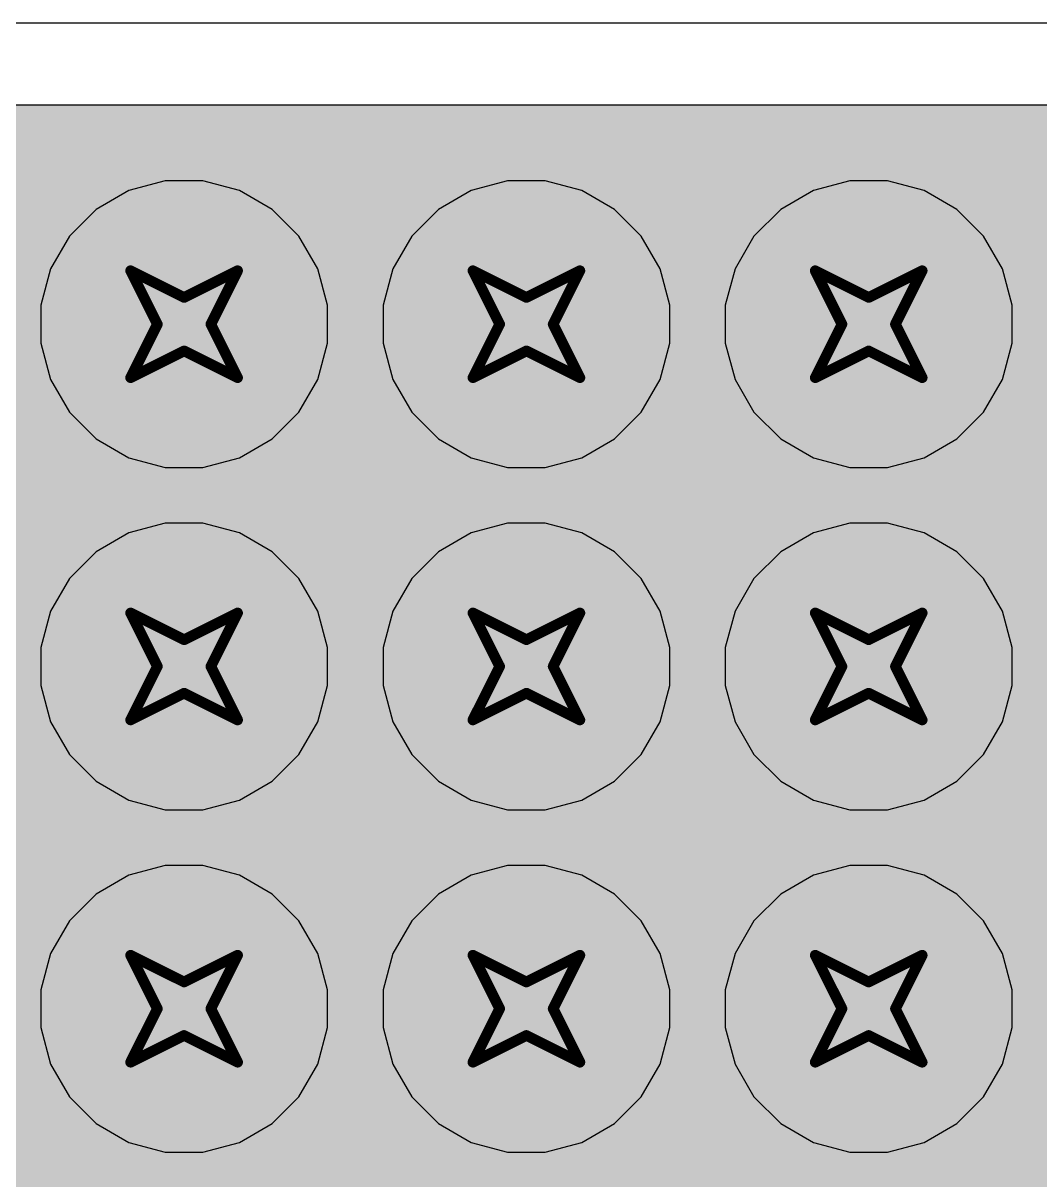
# Model space of a CAD drawing. Header units: inches. Extents: x -36 to 349, y -11 to 240.
# Drawn here: x 103.79 to 108.62, y 27.23 to 32.72 of the extents above; entities that cross this region are included whole.
import ezdxf

# ---------------------------------------------------------------- set-up
doc = ezdxf.new("R2010")
doc.units = ezdxf.units.IN
for name, color, linetype in [('Bottom Layer', 5, 'Continuous'), ('Drill Drawing', 1, 'Continuous'), ('Layer 1', 16, 'Continuous'), ('Layer 2', 76, 'Continuous'), ('Top Layer', 1, 'Continuous'), ('Via Holes', 16, 'Continuous')]:
    doc.layers.add(name, color=color, linetype=linetype)

msp = doc.modelspace()

# ---------------------------------------------------------------- hatches: boundary and pattern name
at = {"layer": 'Bottom Layer'}
h = msp.add_hatch(color=5, dxfattribs=at)
edge = h.paths.add_edge_path()
edge.add_arc((104.5554, 31.2928), 0.3, 0, 360)
h = msp.add_hatch(color=5, dxfattribs=at)
edge = h.paths.add_edge_path()
edge.add_arc((106.181, 31.2928), 0.3, 0, 360)
h = msp.add_hatch(color=5, dxfattribs=at)
edge = h.paths.add_edge_path()
edge.add_arc((107.8066, 31.2928), 0.3, 0, 360)
h = msp.add_hatch(color=5, dxfattribs=at)
edge = h.paths.add_edge_path()
edge.add_arc((104.5554, 29.6672), 0.3, 0, 360)
h = msp.add_hatch(color=5, dxfattribs=at)
edge = h.paths.add_edge_path()
edge.add_arc((106.181, 29.6672), 0.3, 0, 360)
h = msp.add_hatch(color=5, dxfattribs=at)
edge = h.paths.add_edge_path()
edge.add_arc((107.8066, 29.6672), 0.3, 0, 360)
h = msp.add_hatch(color=5, dxfattribs=at)
edge = h.paths.add_edge_path()
edge.add_arc((104.5554, 28.0416), 0.3, 0, 360)
h = msp.add_hatch(color=5, dxfattribs=at)
edge = h.paths.add_edge_path()
edge.add_arc((106.181, 28.0416), 0.3, 0, 360)
h = msp.add_hatch(color=5, dxfattribs=at)
edge = h.paths.add_edge_path()
edge.add_arc((107.8066, 28.0416), 0.3, 0, 360)
at = {"layer": 'Layer 1'}
h = msp.add_hatch(color=16, dxfattribs=at)
edge = h.paths.add_edge_path()
edge.add_arc((104.5554, 31.2928), 0.3, 0, 360)
h = msp.add_hatch(color=16, dxfattribs=at)
edge = h.paths.add_edge_path()
edge.add_arc((106.181, 31.2928), 0.3, 0, 360)
h = msp.add_hatch(color=16, dxfattribs=at)
edge = h.paths.add_edge_path()
edge.add_arc((107.8066, 31.2928), 0.3, 0, 360)
h = msp.add_hatch(color=16, dxfattribs=at)
edge = h.paths.add_edge_path()
edge.add_arc((104.5554, 29.6672), 0.3, 0, 360)
h = msp.add_hatch(color=16, dxfattribs=at)
edge = h.paths.add_edge_path()
edge.add_arc((106.181, 29.6672), 0.3, 0, 360)
h = msp.add_hatch(color=16, dxfattribs=at)
edge = h.paths.add_edge_path()
edge.add_arc((107.8066, 29.6672), 0.3, 0, 360)
h = msp.add_hatch(color=16, dxfattribs=at)
edge = h.paths.add_edge_path()
edge.add_arc((104.5554, 28.0416), 0.3, 0, 360)
h = msp.add_hatch(color=16, dxfattribs=at)
edge = h.paths.add_edge_path()
edge.add_arc((106.181, 28.0416), 0.3, 0, 360)
h = msp.add_hatch(color=16, dxfattribs=at)
edge = h.paths.add_edge_path()
edge.add_arc((107.8066, 28.0416), 0.3, 0, 360)
at = {"layer": 'Layer 2'}
h = msp.add_hatch(color=76, dxfattribs=at)
edge = h.paths.add_edge_path()
edge.add_arc((104.5554, 31.2928), 0.3, 0, 360)
h = msp.add_hatch(color=76, dxfattribs=at)
edge = h.paths.add_edge_path()
edge.add_arc((106.181, 31.2928), 0.3, 0, 360)
h = msp.add_hatch(color=76, dxfattribs=at)
edge = h.paths.add_edge_path()
edge.add_arc((107.8066, 31.2928), 0.3, 0, 360)
h = msp.add_hatch(color=76, dxfattribs=at)
edge = h.paths.add_edge_path()
edge.add_arc((104.5554, 29.6672), 0.3, 0, 360)
h = msp.add_hatch(color=76, dxfattribs=at)
edge = h.paths.add_edge_path()
edge.add_arc((106.181, 29.6672), 0.3, 0, 360)
h = msp.add_hatch(color=76, dxfattribs=at)
edge = h.paths.add_edge_path()
edge.add_arc((107.8066, 29.6672), 0.3, 0, 360)
h = msp.add_hatch(color=76, dxfattribs=at)
edge = h.paths.add_edge_path()
edge.add_arc((104.5554, 28.0416), 0.3, 0, 360)
h = msp.add_hatch(color=76, dxfattribs=at)
edge = h.paths.add_edge_path()
edge.add_arc((106.181, 28.0416), 0.3, 0, 360)
h = msp.add_hatch(color=76, dxfattribs=at)
edge = h.paths.add_edge_path()
edge.add_arc((107.8066, 28.0416), 0.3, 0, 360)
at = {"layer": 'Top Layer'}
msp.add_hatch(color=1, dxfattribs=at).paths.add_polyline_path([(99.7548, 20.447), (113.6232, 20.447), (113.6232, 32.3342), (99.7548, 32.3342)])
h = msp.add_hatch(color=1, dxfattribs=at)
edge = h.paths.add_edge_path()
edge.add_arc((104.5554, 31.2928), 0.3, 0, 360)
h = msp.add_hatch(color=1, dxfattribs=at)
edge = h.paths.add_edge_path()
edge.add_arc((106.181, 31.2928), 0.3, 0, 360)
h = msp.add_hatch(color=1, dxfattribs=at)
edge = h.paths.add_edge_path()
edge.add_arc((107.8066, 31.2928), 0.3, 0, 360)
h = msp.add_hatch(color=1, dxfattribs=at)
edge = h.paths.add_edge_path()
edge.add_arc((104.5554, 29.6672), 0.3, 0, 360)
h = msp.add_hatch(color=1, dxfattribs=at)
edge = h.paths.add_edge_path()
edge.add_arc((106.181, 29.6672), 0.3, 0, 360)
h = msp.add_hatch(color=1, dxfattribs=at)
edge = h.paths.add_edge_path()
edge.add_arc((107.8066, 29.6672), 0.3, 0, 360)
h = msp.add_hatch(color=1, dxfattribs=at)
edge = h.paths.add_edge_path()
edge.add_arc((104.5554, 28.0416), 0.3, 0, 360)
h = msp.add_hatch(color=1, dxfattribs=at)
edge = h.paths.add_edge_path()
edge.add_arc((106.181, 28.0416), 0.3, 0, 360)
h = msp.add_hatch(color=1, dxfattribs=at)
edge = h.paths.add_edge_path()
edge.add_arc((107.8066, 28.0416), 0.3, 0, 360)
at = {"layer": 'Via Holes'}
h = msp.add_hatch(color=7, dxfattribs=at)
edge = h.paths.add_edge_path()
edge.add_arc((104.5554, 31.2928), 0.15, 0, 360)
h = msp.add_hatch(color=7, dxfattribs=at)
edge = h.paths.add_edge_path()
edge.add_arc((106.181, 31.2928), 0.15, 0, 360)
h = msp.add_hatch(color=7, dxfattribs=at)
edge = h.paths.add_edge_path()
edge.add_arc((107.8066, 31.2928), 0.15, 0, 360)
h = msp.add_hatch(color=7, dxfattribs=at)
edge = h.paths.add_edge_path()
edge.add_arc((104.5554, 29.6672), 0.15, 0, 360)
h = msp.add_hatch(color=7, dxfattribs=at)
edge = h.paths.add_edge_path()
edge.add_arc((106.181, 29.6672), 0.15, 0, 360)
h = msp.add_hatch(color=7, dxfattribs=at)
edge = h.paths.add_edge_path()
edge.add_arc((107.8066, 29.6672), 0.15, 0, 360)
h = msp.add_hatch(color=7, dxfattribs=at)
edge = h.paths.add_edge_path()
edge.add_arc((104.5554, 28.0416), 0.15, 0, 360)
h = msp.add_hatch(color=7, dxfattribs=at)
edge = h.paths.add_edge_path()
edge.add_arc((106.181, 28.0416), 0.15, 0, 360)
h = msp.add_hatch(color=7, dxfattribs=at)
edge = h.paths.add_edge_path()
edge.add_arc((107.8066, 28.0416), 0.15, 0, 360)

# ---------------------------------------------------------------- linework, layer by layer
at = {"layer": 'Bottom Layer'}
for p, q in [((113.5978, 32.7227), (55.641, 32.7227)), ((46.3466, 32.3342), (113.5978, 32.3342))]:
    msp.add_line(p, q, dxfattribs=at)
at = {"layer": 'Drill Drawing'}
for points in [[(104.3014, 31.5468, 0.0508, 0.0508, 0), (104.5554, 31.4198, 0.0508, 0.0508, 0)], [(104.3014, 31.5468, 0.0508, 0.0508, 0), (104.4284, 31.2928, 0.0508, 0.0508, 0)], [(104.5554, 31.4198, 0.0508, 0.0508, 0), (104.8094, 31.5468, 0.0508, 0.0508, 0)], [(104.6824, 31.2928, 0.0508, 0.0508, 0), (104.8094, 31.5468, 0.0508, 0.0508, 0)], [(105.927, 31.5468, 0.0508, 0.0508, 0), (106.181, 31.4198, 0.0508, 0.0508, 0)], [(105.927, 31.5468, 0.0508, 0.0508, 0), (106.054, 31.2928, 0.0508, 0.0508, 0)], [(106.181, 31.4198, 0.0508, 0.0508, 0), (106.435, 31.5468, 0.0508, 0.0508, 0)], [(106.308, 31.2928, 0.0508, 0.0508, 0), (106.435, 31.5468, 0.0508, 0.0508, 0)], [(107.5526, 31.5468, 0.0508, 0.0508, 0), (107.8066, 31.4198, 0.0508, 0.0508, 0)], [(107.5526, 31.5468, 0.0508, 0.0508, 0), (107.6796, 31.2928, 0.0508, 0.0508, 0)], [(107.8066, 31.4198, 0.0508, 0.0508, 0), (108.0606, 31.5468, 0.0508, 0.0508, 0)], [(107.9336, 31.2928, 0.0508, 0.0508, 0), (108.0606, 31.5468, 0.0508, 0.0508, 0)], [(104.3014, 31.0388, 0.0508, 0.0508, 0), (104.4284, 31.2928, 0.0508, 0.0508, 0)], [(104.6824, 31.2928, 0.0508, 0.0508, 0), (104.8094, 31.0388, 0.0508, 0.0508, 0)], [(105.927, 31.0388, 0.0508, 0.0508, 0), (106.054, 31.2928, 0.0508, 0.0508, 0)], [(106.308, 31.2928, 0.0508, 0.0508, 0), (106.435, 31.0388, 0.0508, 0.0508, 0)], [(107.5526, 31.0388, 0.0508, 0.0508, 0), (107.6796, 31.2928, 0.0508, 0.0508, 0)], [(107.9336, 31.2928, 0.0508, 0.0508, 0), (108.0606, 31.0388, 0.0508, 0.0508, 0)], [(104.3014, 31.0388, 0.0508, 0.0508, 0), (104.5554, 31.1658, 0.0508, 0.0508, 0)], [(104.5554, 31.1658, 0.0508, 0.0508, 0), (104.8094, 31.0388, 0.0508, 0.0508, 0)], [(105.927, 31.0388, 0.0508, 0.0508, 0), (106.181, 31.1658, 0.0508, 0.0508, 0)], [(106.181, 31.1658, 0.0508, 0.0508, 0), (106.435, 31.0388, 0.0508, 0.0508, 0)], [(107.5526, 31.0388, 0.0508, 0.0508, 0), (107.8066, 31.1658, 0.0508, 0.0508, 0)], [(107.8066, 31.1658, 0.0508, 0.0508, 0), (108.0606, 31.0388, 0.0508, 0.0508, 0)], [(104.3014, 29.9212, 0.0508, 0.0508, 0), (104.5554, 29.7942, 0.0508, 0.0508, 0)], [(104.3014, 29.9212, 0.0508, 0.0508, 0), (104.4284, 29.6672, 0.0508, 0.0508, 0)], [(104.5554, 29.7942, 0.0508, 0.0508, 0), (104.8094, 29.9212, 0.0508, 0.0508, 0)], [(104.6824, 29.6672, 0.0508, 0.0508, 0), (104.8094, 29.9212, 0.0508, 0.0508, 0)], [(105.927, 29.9212, 0.0508, 0.0508, 0), (106.181, 29.7942, 0.0508, 0.0508, 0)], [(105.927, 29.9212, 0.0508, 0.0508, 0), (106.054, 29.6672, 0.0508, 0.0508, 0)], [(106.181, 29.7942, 0.0508, 0.0508, 0), (106.435, 29.9212, 0.0508, 0.0508, 0)], [(106.308, 29.6672, 0.0508, 0.0508, 0), (106.435, 29.9212, 0.0508, 0.0508, 0)], [(107.5526, 29.9212, 0.0508, 0.0508, 0), (107.8066, 29.7942, 0.0508, 0.0508, 0)], [(107.5526, 29.9212, 0.0508, 0.0508, 0), (107.6796, 29.6672, 0.0508, 0.0508, 0)], [(107.8066, 29.7942, 0.0508, 0.0508, 0), (108.0606, 29.9212, 0.0508, 0.0508, 0)], [(107.9336, 29.6672, 0.0508, 0.0508, 0), (108.0606, 29.9212, 0.0508, 0.0508, 0)], [(104.3014, 29.4132, 0.0508, 0.0508, 0), (104.4284, 29.6672, 0.0508, 0.0508, 0)], [(104.6824, 29.6672, 0.0508, 0.0508, 0), (104.8094, 29.4132, 0.0508, 0.0508, 0)], [(105.927, 29.4132, 0.0508, 0.0508, 0), (106.054, 29.6672, 0.0508, 0.0508, 0)], [(106.308, 29.6672, 0.0508, 0.0508, 0), (106.435, 29.4132, 0.0508, 0.0508, 0)], [(107.5526, 29.4132, 0.0508, 0.0508, 0), (107.6796, 29.6672, 0.0508, 0.0508, 0)], [(107.9336, 29.6672, 0.0508, 0.0508, 0), (108.0606, 29.4132, 0.0508, 0.0508, 0)], [(104.3014, 29.4132, 0.0508, 0.0508, 0), (104.5554, 29.5402, 0.0508, 0.0508, 0)], [(104.5554, 29.5402, 0.0508, 0.0508, 0), (104.8094, 29.4132, 0.0508, 0.0508, 0)], [(105.927, 29.4132, 0.0508, 0.0508, 0), (106.181, 29.5402, 0.0508, 0.0508, 0)], [(106.181, 29.5402, 0.0508, 0.0508, 0), (106.435, 29.4132, 0.0508, 0.0508, 0)], [(107.5526, 29.4132, 0.0508, 0.0508, 0), (107.8066, 29.5402, 0.0508, 0.0508, 0)], [(107.8066, 29.5402, 0.0508, 0.0508, 0), (108.0606, 29.4132, 0.0508, 0.0508, 0)], [(104.3014, 28.2956, 0.0508, 0.0508, 0), (104.5554, 28.1686, 0.0508, 0.0508, 0)], [(104.3014, 28.2956, 0.0508, 0.0508, 0), (104.4284, 28.0416, 0.0508, 0.0508, 0)], [(104.5554, 28.1686, 0.0508, 0.0508, 0), (104.8094, 28.2956, 0.0508, 0.0508, 0)], [(104.6824, 28.0416, 0.0508, 0.0508, 0), (104.8094, 28.2956, 0.0508, 0.0508, 0)], [(105.927, 28.2956, 0.0508, 0.0508, 0), (106.181, 28.1686, 0.0508, 0.0508, 0)], [(105.927, 28.2956, 0.0508, 0.0508, 0), (106.054, 28.0416, 0.0508, 0.0508, 0)], [(106.181, 28.1686, 0.0508, 0.0508, 0), (106.435, 28.2956, 0.0508, 0.0508, 0)], [(106.308, 28.0416, 0.0508, 0.0508, 0), (106.435, 28.2956, 0.0508, 0.0508, 0)], [(107.5526, 28.2956, 0.0508, 0.0508, 0), (107.8066, 28.1686, 0.0508, 0.0508, 0)], [(107.5526, 28.2956, 0.0508, 0.0508, 0), (107.6796, 28.0416, 0.0508, 0.0508, 0)], [(107.8066, 28.1686, 0.0508, 0.0508, 0), (108.0606, 28.2956, 0.0508, 0.0508, 0)], [(107.9336, 28.0416, 0.0508, 0.0508, 0), (108.0606, 28.2956, 0.0508, 0.0508, 0)], [(104.3014, 27.7876, 0.0508, 0.0508, 0), (104.4284, 28.0416, 0.0508, 0.0508, 0)], [(104.6824, 28.0416, 0.0508, 0.0508, 0), (104.8094, 27.7876, 0.0508, 0.0508, 0)], [(105.927, 27.7876, 0.0508, 0.0508, 0), (106.054, 28.0416, 0.0508, 0.0508, 0)], [(106.308, 28.0416, 0.0508, 0.0508, 0), (106.435, 27.7876, 0.0508, 0.0508, 0)], [(107.5526, 27.7876, 0.0508, 0.0508, 0), (107.6796, 28.0416, 0.0508, 0.0508, 0)], [(107.9336, 28.0416, 0.0508, 0.0508, 0), (108.0606, 27.7876, 0.0508, 0.0508, 0)], [(104.3014, 27.7876, 0.0508, 0.0508, 0), (104.5554, 27.9146, 0.0508, 0.0508, 0)], [(104.5554, 27.9146, 0.0508, 0.0508, 0), (104.8094, 27.7876, 0.0508, 0.0508, 0)], [(105.927, 27.7876, 0.0508, 0.0508, 0), (106.181, 27.9146, 0.0508, 0.0508, 0)], [(106.181, 27.9146, 0.0508, 0.0508, 0), (106.435, 27.7876, 0.0508, 0.0508, 0)], [(107.5526, 27.7876, 0.0508, 0.0508, 0), (107.8066, 27.9146, 0.0508, 0.0508, 0)], [(107.8066, 27.9146, 0.0508, 0.0508, 0), (108.0606, 27.7876, 0.0508, 0.0508, 0)]]:
    msp.add_lwpolyline(points, format="xyseb", dxfattribs=at)
for points in [[(104.2887, 31.5468, 0.0254, 0.0254, 1), (104.3141, 31.5468, 0.0254, 0.0254, 1)], [(104.2887, 31.5468, 0.0254, 0.0254, 1), (104.3141, 31.5468, 0.0254, 0.0254, 1)], [(104.7967, 31.5468, 0.0254, 0.0254, 1), (104.8221, 31.5468, 0.0254, 0.0254, 1)], [(104.7967, 31.5468, 0.0254, 0.0254, 1), (104.8221, 31.5468, 0.0254, 0.0254, 1)], [(105.9143, 31.5468, 0.0254, 0.0254, 1), (105.9397, 31.5468, 0.0254, 0.0254, 1)], [(105.9143, 31.5468, 0.0254, 0.0254, 1), (105.9397, 31.5468, 0.0254, 0.0254, 1)], [(106.4223, 31.5468, 0.0254, 0.0254, 1), (106.4477, 31.5468, 0.0254, 0.0254, 1)], [(106.4223, 31.5468, 0.0254, 0.0254, 1), (106.4477, 31.5468, 0.0254, 0.0254, 1)], [(107.5399, 31.5468, 0.0254, 0.0254, 1), (107.5653, 31.5468, 0.0254, 0.0254, 1)], [(107.5399, 31.5468, 0.0254, 0.0254, 1), (107.5653, 31.5468, 0.0254, 0.0254, 1)], [(108.0479, 31.5468, 0.0254, 0.0254, 1), (108.0733, 31.5468, 0.0254, 0.0254, 1)], [(108.0479, 31.5468, 0.0254, 0.0254, 1), (108.0733, 31.5468, 0.0254, 0.0254, 1)], [(104.5427, 31.4198, 0.0254, 0.0254, 1), (104.5681, 31.4198, 0.0254, 0.0254, 1)], [(104.5427, 31.4198, 0.0254, 0.0254, 1), (104.5681, 31.4198, 0.0254, 0.0254, 1)], [(106.1683, 31.4198, 0.0254, 0.0254, 1), (106.1937, 31.4198, 0.0254, 0.0254, 1)], [(106.1683, 31.4198, 0.0254, 0.0254, 1), (106.1937, 31.4198, 0.0254, 0.0254, 1)], [(107.7939, 31.4198, 0.0254, 0.0254, 1), (107.8193, 31.4198, 0.0254, 0.0254, 1)], [(107.7939, 31.4198, 0.0254, 0.0254, 1), (107.8193, 31.4198, 0.0254, 0.0254, 1)], [(104.4157, 31.2928, 0.0254, 0.0254, 1), (104.4411, 31.2928, 0.0254, 0.0254, 1)], [(104.4157, 31.2928, 0.0254, 0.0254, 1), (104.4411, 31.2928, 0.0254, 0.0254, 1)], [(104.6697, 31.2928, 0.0254, 0.0254, 1), (104.6951, 31.2928, 0.0254, 0.0254, 1)], [(104.6697, 31.2928, 0.0254, 0.0254, 1), (104.6951, 31.2928, 0.0254, 0.0254, 1)], [(106.0413, 31.2928, 0.0254, 0.0254, 1), (106.0667, 31.2928, 0.0254, 0.0254, 1)], [(106.0413, 31.2928, 0.0254, 0.0254, 1), (106.0667, 31.2928, 0.0254, 0.0254, 1)], [(106.2953, 31.2928, 0.0254, 0.0254, 1), (106.3207, 31.2928, 0.0254, 0.0254, 1)], [(106.2953, 31.2928, 0.0254, 0.0254, 1), (106.3207, 31.2928, 0.0254, 0.0254, 1)], [(107.6669, 31.2928, 0.0254, 0.0254, 1), (107.6923, 31.2928, 0.0254, 0.0254, 1)], [(107.6669, 31.2928, 0.0254, 0.0254, 1), (107.6923, 31.2928, 0.0254, 0.0254, 1)], [(107.9209, 31.2928, 0.0254, 0.0254, 1), (107.9463, 31.2928, 0.0254, 0.0254, 1)], [(107.9209, 31.2928, 0.0254, 0.0254, 1), (107.9463, 31.2928, 0.0254, 0.0254, 1)], [(104.5427, 31.1658, 0.0254, 0.0254, 1), (104.5681, 31.1658, 0.0254, 0.0254, 1)], [(104.5427, 31.1658, 0.0254, 0.0254, 1), (104.5681, 31.1658, 0.0254, 0.0254, 1)], [(106.1683, 31.1658, 0.0254, 0.0254, 1), (106.1937, 31.1658, 0.0254, 0.0254, 1)], [(106.1683, 31.1658, 0.0254, 0.0254, 1), (106.1937, 31.1658, 0.0254, 0.0254, 1)], [(107.7939, 31.1658, 0.0254, 0.0254, 1), (107.8193, 31.1658, 0.0254, 0.0254, 1)], [(107.7939, 31.1658, 0.0254, 0.0254, 1), (107.8193, 31.1658, 0.0254, 0.0254, 1)], [(104.2887, 31.0388, 0.0254, 0.0254, 1), (104.3141, 31.0388, 0.0254, 0.0254, 1)], [(104.2887, 31.0388, 0.0254, 0.0254, 1), (104.3141, 31.0388, 0.0254, 0.0254, 1)], [(104.7967, 31.0388, 0.0254, 0.0254, 1), (104.8221, 31.0388, 0.0254, 0.0254, 1)], [(104.7967, 31.0388, 0.0254, 0.0254, 1), (104.8221, 31.0388, 0.0254, 0.0254, 1)], [(105.9143, 31.0388, 0.0254, 0.0254, 1), (105.9397, 31.0388, 0.0254, 0.0254, 1)], [(105.9143, 31.0388, 0.0254, 0.0254, 1), (105.9397, 31.0388, 0.0254, 0.0254, 1)], [(106.4223, 31.0388, 0.0254, 0.0254, 1), (106.4477, 31.0388, 0.0254, 0.0254, 1)], [(106.4223, 31.0388, 0.0254, 0.0254, 1), (106.4477, 31.0388, 0.0254, 0.0254, 1)], [(107.5399, 31.0388, 0.0254, 0.0254, 1), (107.5653, 31.0388, 0.0254, 0.0254, 1)], [(107.5399, 31.0388, 0.0254, 0.0254, 1), (107.5653, 31.0388, 0.0254, 0.0254, 1)], [(108.0479, 31.0388, 0.0254, 0.0254, 1), (108.0733, 31.0388, 0.0254, 0.0254, 1)], [(108.0479, 31.0388, 0.0254, 0.0254, 1), (108.0733, 31.0388, 0.0254, 0.0254, 1)], [(104.2887, 29.9212, 0.0254, 0.0254, 1), (104.3141, 29.9212, 0.0254, 0.0254, 1)], [(104.2887, 29.9212, 0.0254, 0.0254, 1), (104.3141, 29.9212, 0.0254, 0.0254, 1)], [(104.7967, 29.9212, 0.0254, 0.0254, 1), (104.8221, 29.9212, 0.0254, 0.0254, 1)], [(104.7967, 29.9212, 0.0254, 0.0254, 1), (104.8221, 29.9212, 0.0254, 0.0254, 1)], [(105.9143, 29.9212, 0.0254, 0.0254, 1), (105.9397, 29.9212, 0.0254, 0.0254, 1)], [(105.9143, 29.9212, 0.0254, 0.0254, 1), (105.9397, 29.9212, 0.0254, 0.0254, 1)], [(106.4223, 29.9212, 0.0254, 0.0254, 1), (106.4477, 29.9212, 0.0254, 0.0254, 1)], [(106.4223, 29.9212, 0.0254, 0.0254, 1), (106.4477, 29.9212, 0.0254, 0.0254, 1)], [(107.5399, 29.9212, 0.0254, 0.0254, 1), (107.5653, 29.9212, 0.0254, 0.0254, 1)], [(107.5399, 29.9212, 0.0254, 0.0254, 1), (107.5653, 29.9212, 0.0254, 0.0254, 1)], [(108.0479, 29.9212, 0.0254, 0.0254, 1), (108.0733, 29.9212, 0.0254, 0.0254, 1)], [(108.0479, 29.9212, 0.0254, 0.0254, 1), (108.0733, 29.9212, 0.0254, 0.0254, 1)], [(104.5427, 29.7942, 0.0254, 0.0254, 1), (104.5681, 29.7942, 0.0254, 0.0254, 1)], [(104.5427, 29.7942, 0.0254, 0.0254, 1), (104.5681, 29.7942, 0.0254, 0.0254, 1)], [(106.1683, 29.7942, 0.0254, 0.0254, 1), (106.1937, 29.7942, 0.0254, 0.0254, 1)], [(106.1683, 29.7942, 0.0254, 0.0254, 1), (106.1937, 29.7942, 0.0254, 0.0254, 1)], [(107.7939, 29.7942, 0.0254, 0.0254, 1), (107.8193, 29.7942, 0.0254, 0.0254, 1)], [(107.7939, 29.7942, 0.0254, 0.0254, 1), (107.8193, 29.7942, 0.0254, 0.0254, 1)], [(104.4157, 29.6672, 0.0254, 0.0254, 1), (104.4411, 29.6672, 0.0254, 0.0254, 1)], [(104.4157, 29.6672, 0.0254, 0.0254, 1), (104.4411, 29.6672, 0.0254, 0.0254, 1)], [(104.6697, 29.6672, 0.0254, 0.0254, 1), (104.6951, 29.6672, 0.0254, 0.0254, 1)], [(104.6697, 29.6672, 0.0254, 0.0254, 1), (104.6951, 29.6672, 0.0254, 0.0254, 1)], [(106.0413, 29.6672, 0.0254, 0.0254, 1), (106.0667, 29.6672, 0.0254, 0.0254, 1)], [(106.0413, 29.6672, 0.0254, 0.0254, 1), (106.0667, 29.6672, 0.0254, 0.0254, 1)], [(106.2953, 29.6672, 0.0254, 0.0254, 1), (106.3207, 29.6672, 0.0254, 0.0254, 1)], [(106.2953, 29.6672, 0.0254, 0.0254, 1), (106.3207, 29.6672, 0.0254, 0.0254, 1)], [(107.6669, 29.6672, 0.0254, 0.0254, 1), (107.6923, 29.6672, 0.0254, 0.0254, 1)], [(107.6669, 29.6672, 0.0254, 0.0254, 1), (107.6923, 29.6672, 0.0254, 0.0254, 1)], [(107.9209, 29.6672, 0.0254, 0.0254, 1), (107.9463, 29.6672, 0.0254, 0.0254, 1)], [(107.9209, 29.6672, 0.0254, 0.0254, 1), (107.9463, 29.6672, 0.0254, 0.0254, 1)], [(104.5427, 29.5402, 0.0254, 0.0254, 1), (104.5681, 29.5402, 0.0254, 0.0254, 1)], [(104.5427, 29.5402, 0.0254, 0.0254, 1), (104.5681, 29.5402, 0.0254, 0.0254, 1)], [(106.1683, 29.5402, 0.0254, 0.0254, 1), (106.1937, 29.5402, 0.0254, 0.0254, 1)], [(106.1683, 29.5402, 0.0254, 0.0254, 1), (106.1937, 29.5402, 0.0254, 0.0254, 1)], [(107.7939, 29.5402, 0.0254, 0.0254, 1), (107.8193, 29.5402, 0.0254, 0.0254, 1)], [(107.7939, 29.5402, 0.0254, 0.0254, 1), (107.8193, 29.5402, 0.0254, 0.0254, 1)], [(104.2887, 29.4132, 0.0254, 0.0254, 1), (104.3141, 29.4132, 0.0254, 0.0254, 1)], [(104.2887, 29.4132, 0.0254, 0.0254, 1), (104.3141, 29.4132, 0.0254, 0.0254, 1)], [(104.7967, 29.4132, 0.0254, 0.0254, 1), (104.8221, 29.4132, 0.0254, 0.0254, 1)], [(104.7967, 29.4132, 0.0254, 0.0254, 1), (104.8221, 29.4132, 0.0254, 0.0254, 1)], [(105.9143, 29.4132, 0.0254, 0.0254, 1), (105.9397, 29.4132, 0.0254, 0.0254, 1)], [(105.9143, 29.4132, 0.0254, 0.0254, 1), (105.9397, 29.4132, 0.0254, 0.0254, 1)], [(106.4223, 29.4132, 0.0254, 0.0254, 1), (106.4477, 29.4132, 0.0254, 0.0254, 1)], [(106.4223, 29.4132, 0.0254, 0.0254, 1), (106.4477, 29.4132, 0.0254, 0.0254, 1)], [(107.5399, 29.4132, 0.0254, 0.0254, 1), (107.5653, 29.4132, 0.0254, 0.0254, 1)], [(107.5399, 29.4132, 0.0254, 0.0254, 1), (107.5653, 29.4132, 0.0254, 0.0254, 1)], [(108.0479, 29.4132, 0.0254, 0.0254, 1), (108.0733, 29.4132, 0.0254, 0.0254, 1)], [(108.0479, 29.4132, 0.0254, 0.0254, 1), (108.0733, 29.4132, 0.0254, 0.0254, 1)], [(104.2887, 28.2956, 0.0254, 0.0254, 1), (104.3141, 28.2956, 0.0254, 0.0254, 1)], [(104.2887, 28.2956, 0.0254, 0.0254, 1), (104.3141, 28.2956, 0.0254, 0.0254, 1)], [(104.7967, 28.2956, 0.0254, 0.0254, 1), (104.8221, 28.2956, 0.0254, 0.0254, 1)], [(104.7967, 28.2956, 0.0254, 0.0254, 1), (104.8221, 28.2956, 0.0254, 0.0254, 1)], [(105.9143, 28.2956, 0.0254, 0.0254, 1), (105.9397, 28.2956, 0.0254, 0.0254, 1)], [(105.9143, 28.2956, 0.0254, 0.0254, 1), (105.9397, 28.2956, 0.0254, 0.0254, 1)], [(106.4223, 28.2956, 0.0254, 0.0254, 1), (106.4477, 28.2956, 0.0254, 0.0254, 1)], [(106.4223, 28.2956, 0.0254, 0.0254, 1), (106.4477, 28.2956, 0.0254, 0.0254, 1)], [(107.5399, 28.2956, 0.0254, 0.0254, 1), (107.5653, 28.2956, 0.0254, 0.0254, 1)], [(107.5399, 28.2956, 0.0254, 0.0254, 1), (107.5653, 28.2956, 0.0254, 0.0254, 1)], [(108.0479, 28.2956, 0.0254, 0.0254, 1), (108.0733, 28.2956, 0.0254, 0.0254, 1)], [(108.0479, 28.2956, 0.0254, 0.0254, 1), (108.0733, 28.2956, 0.0254, 0.0254, 1)], [(104.5427, 28.1686, 0.0254, 0.0254, 1), (104.5681, 28.1686, 0.0254, 0.0254, 1)], [(104.5427, 28.1686, 0.0254, 0.0254, 1), (104.5681, 28.1686, 0.0254, 0.0254, 1)], [(106.1683, 28.1686, 0.0254, 0.0254, 1), (106.1937, 28.1686, 0.0254, 0.0254, 1)], [(106.1683, 28.1686, 0.0254, 0.0254, 1), (106.1937, 28.1686, 0.0254, 0.0254, 1)], [(107.7939, 28.1686, 0.0254, 0.0254, 1), (107.8193, 28.1686, 0.0254, 0.0254, 1)], [(107.7939, 28.1686, 0.0254, 0.0254, 1), (107.8193, 28.1686, 0.0254, 0.0254, 1)], [(104.4157, 28.0416, 0.0254, 0.0254, 1), (104.4411, 28.0416, 0.0254, 0.0254, 1)], [(104.4157, 28.0416, 0.0254, 0.0254, 1), (104.4411, 28.0416, 0.0254, 0.0254, 1)], [(104.6697, 28.0416, 0.0254, 0.0254, 1), (104.6951, 28.0416, 0.0254, 0.0254, 1)], [(104.6697, 28.0416, 0.0254, 0.0254, 1), (104.6951, 28.0416, 0.0254, 0.0254, 1)], [(106.0413, 28.0416, 0.0254, 0.0254, 1), (106.0667, 28.0416, 0.0254, 0.0254, 1)], [(106.0413, 28.0416, 0.0254, 0.0254, 1), (106.0667, 28.0416, 0.0254, 0.0254, 1)], [(106.2953, 28.0416, 0.0254, 0.0254, 1), (106.3207, 28.0416, 0.0254, 0.0254, 1)], [(106.2953, 28.0416, 0.0254, 0.0254, 1), (106.3207, 28.0416, 0.0254, 0.0254, 1)], [(107.6669, 28.0416, 0.0254, 0.0254, 1), (107.6923, 28.0416, 0.0254, 0.0254, 1)], [(107.6669, 28.0416, 0.0254, 0.0254, 1), (107.6923, 28.0416, 0.0254, 0.0254, 1)], [(107.9209, 28.0416, 0.0254, 0.0254, 1), (107.9463, 28.0416, 0.0254, 0.0254, 1)], [(107.9209, 28.0416, 0.0254, 0.0254, 1), (107.9463, 28.0416, 0.0254, 0.0254, 1)], [(104.5427, 27.9146, 0.0254, 0.0254, 1), (104.5681, 27.9146, 0.0254, 0.0254, 1)], [(104.5427, 27.9146, 0.0254, 0.0254, 1), (104.5681, 27.9146, 0.0254, 0.0254, 1)], [(106.1683, 27.9146, 0.0254, 0.0254, 1), (106.1937, 27.9146, 0.0254, 0.0254, 1)], [(106.1683, 27.9146, 0.0254, 0.0254, 1), (106.1937, 27.9146, 0.0254, 0.0254, 1)], [(107.7939, 27.9146, 0.0254, 0.0254, 1), (107.8193, 27.9146, 0.0254, 0.0254, 1)], [(107.7939, 27.9146, 0.0254, 0.0254, 1), (107.8193, 27.9146, 0.0254, 0.0254, 1)], [(104.2887, 27.7876, 0.0254, 0.0254, 1), (104.3141, 27.7876, 0.0254, 0.0254, 1)], [(104.2887, 27.7876, 0.0254, 0.0254, 1), (104.3141, 27.7876, 0.0254, 0.0254, 1)], [(104.7967, 27.7876, 0.0254, 0.0254, 1), (104.8221, 27.7876, 0.0254, 0.0254, 1)], [(104.7967, 27.7876, 0.0254, 0.0254, 1), (104.8221, 27.7876, 0.0254, 0.0254, 1)], [(105.9143, 27.7876, 0.0254, 0.0254, 1), (105.9397, 27.7876, 0.0254, 0.0254, 1)], [(105.9143, 27.7876, 0.0254, 0.0254, 1), (105.9397, 27.7876, 0.0254, 0.0254, 1)], [(106.4223, 27.7876, 0.0254, 0.0254, 1), (106.4477, 27.7876, 0.0254, 0.0254, 1)], [(106.4223, 27.7876, 0.0254, 0.0254, 1), (106.4477, 27.7876, 0.0254, 0.0254, 1)], [(107.5399, 27.7876, 0.0254, 0.0254, 1), (107.5653, 27.7876, 0.0254, 0.0254, 1)], [(107.5399, 27.7876, 0.0254, 0.0254, 1), (107.5653, 27.7876, 0.0254, 0.0254, 1)], [(108.0479, 27.7876, 0.0254, 0.0254, 1), (108.0733, 27.7876, 0.0254, 0.0254, 1)], [(108.0479, 27.7876, 0.0254, 0.0254, 1), (108.0733, 27.7876, 0.0254, 0.0254, 1)]]:
    msp.add_lwpolyline(points, format="xyseb", close=True, dxfattribs=at)
at = {"layer": 'Layer 1'}
for p, q in [((104.2925, 31.9274), (104.1373, 31.8377)), ((104.4657, 31.9738), (104.2925, 31.9274)), ((104.6451, 31.9738), (104.4657, 31.9738)), ((104.8183, 31.9274), (104.6451, 31.9738)), ((104.9735, 31.8377), (104.8183, 31.9274)), ((105.9181, 31.9274), (105.7629, 31.8377)), ((106.0913, 31.9738), (105.9181, 31.9274)), ((106.2707, 31.9738), (106.0913, 31.9738)), ((106.4439, 31.9274), (106.2707, 31.9738)), ((106.5991, 31.8377), (106.4439, 31.9274)), ((107.5437, 31.9274), (107.3885, 31.8377)), ((107.7169, 31.9738), (107.5437, 31.9274)), ((107.8963, 31.9738), (107.7169, 31.9738)), ((108.0695, 31.9274), (107.8963, 31.9738)), ((108.2247, 31.8377), (108.0695, 31.9274)), ((104.1373, 31.8377), (104.0105, 31.7109)), ((105.1003, 31.7109), (104.9735, 31.8377)), ((105.7629, 31.8377), (105.6361, 31.7109)), ((106.7259, 31.7109), (106.5991, 31.8377)), ((107.3885, 31.8377), (107.2617, 31.7109)), ((108.3515, 31.7109), (108.2247, 31.8377)), ((104.0105, 31.7109), (103.9208, 31.5557)), ((105.19, 31.5557), (105.1003, 31.7109)), ((105.6361, 31.7109), (105.5464, 31.5557)), ((106.8156, 31.5557), (106.7259, 31.7109)), ((107.2617, 31.7109), (107.172, 31.5557)), ((108.4412, 31.5557), (108.3515, 31.7109)), ((103.9208, 31.5557), (103.8744, 31.3825)), ((105.2364, 31.3825), (105.19, 31.5557)), ((105.5464, 31.5557), (105.5, 31.3825)), ((106.862, 31.3825), (106.8156, 31.5557)), ((107.172, 31.5557), (107.1256, 31.3825)), ((108.4876, 31.3825), (108.4412, 31.5557)), ((103.8744, 31.3825), (103.8744, 31.2031)), ((105.2364, 31.2031), (105.2364, 31.3825)), ((105.5, 31.3825), (105.5, 31.2031)), ((106.862, 31.2031), (106.862, 31.3825)), ((107.1256, 31.3825), (107.1256, 31.2031)), ((108.4876, 31.2031), (108.4876, 31.3825)), ((103.8744, 31.2031), (103.9208, 31.0299)), ((105.19, 31.0299), (105.2364, 31.2031)), ((105.5, 31.2031), (105.5464, 31.0299)), ((106.8156, 31.0299), (106.862, 31.2031)), ((107.1256, 31.2031), (107.172, 31.0299)), ((108.4412, 31.0299), (108.4876, 31.2031)), ((103.9208, 31.0299), (104.0105, 30.8747)), ((105.1003, 30.8747), (105.19, 31.0299)), ((105.5464, 31.0299), (105.6361, 30.8747)), ((106.7259, 30.8747), (106.8156, 31.0299)), ((107.172, 31.0299), (107.2617, 30.8747)), ((108.3515, 30.8747), (108.4412, 31.0299)), ((104.0105, 30.8747), (104.1373, 30.7479)), ((104.9735, 30.7479), (105.1003, 30.8747)), ((105.6361, 30.8747), (105.7629, 30.7479)), ((106.5991, 30.7479), (106.7259, 30.8747)), ((107.2617, 30.8747), (107.3885, 30.7479)), ((108.2247, 30.7479), (108.3515, 30.8747)), ((104.1373, 30.7479), (104.2925, 30.6582)), ((104.8183, 30.6582), (104.9735, 30.7479)), ((105.7629, 30.7479), (105.9181, 30.6582)), ((106.4439, 30.6582), (106.5991, 30.7479)), ((107.3885, 30.7479), (107.5437, 30.6582)), ((108.0695, 30.6582), (108.2247, 30.7479)), ((104.2925, 30.6582), (104.4657, 30.6118)), ((104.6451, 30.6118), (104.8183, 30.6582)), ((105.9181, 30.6582), (106.0913, 30.6118)), ((106.2707, 30.6118), (106.4439, 30.6582)), ((107.5437, 30.6582), (107.7169, 30.6118)), ((107.8963, 30.6118), (108.0695, 30.6582)), ((104.4657, 30.6118), (104.6451, 30.6118)), ((106.0913, 30.6118), (106.2707, 30.6118)), ((107.7169, 30.6118), (107.8963, 30.6118)), ((104.4657, 30.3482), (104.2925, 30.3018)), ((104.6451, 30.3482), (104.4657, 30.3482)), ((104.8183, 30.3018), (104.6451, 30.3482)), ((106.0913, 30.3482), (105.9181, 30.3018)), ((106.2707, 30.3482), (106.0913, 30.3482)), ((106.4439, 30.3018), (106.2707, 30.3482)), ((107.7169, 30.3482), (107.5437, 30.3018)), ((107.8963, 30.3482), (107.7169, 30.3482)), ((108.0695, 30.3018), (107.8963, 30.3482)), ((104.2925, 30.3018), (104.1373, 30.2121)), ((104.9735, 30.2121), (104.8183, 30.3018)), ((105.9181, 30.3018), (105.7629, 30.2121)), ((106.5991, 30.2121), (106.4439, 30.3018)), ((107.5437, 30.3018), (107.3885, 30.2121)), ((108.2247, 30.2121), (108.0695, 30.3018)), ((104.1373, 30.2121), (104.0105, 30.0853)), ((105.1003, 30.0853), (104.9735, 30.2121)), ((105.7629, 30.2121), (105.6361, 30.0853)), ((106.7259, 30.0853), (106.5991, 30.2121)), ((107.3885, 30.2121), (107.2617, 30.0853)), ((108.3515, 30.0853), (108.2247, 30.2121)), ((104.0105, 30.0853), (103.9208, 29.9301)), ((105.19, 29.9301), (105.1003, 30.0853)), ((105.6361, 30.0853), (105.5464, 29.9301)), ((106.8156, 29.9301), (106.7259, 30.0853)), ((107.2617, 30.0853), (107.172, 29.9301)), ((108.4412, 29.9301), (108.3515, 30.0853)), ((103.9208, 29.9301), (103.8744, 29.7569)), ((105.2364, 29.7569), (105.19, 29.9301)), ((105.5464, 29.9301), (105.5, 29.7569)), ((106.862, 29.7569), (106.8156, 29.9301)), ((107.172, 29.9301), (107.1256, 29.7569)), ((108.4876, 29.7569), (108.4412, 29.9301)), ((103.8744, 29.7569), (103.8744, 29.5775)), ((105.2364, 29.5775), (105.2364, 29.7569)), ((105.5, 29.7569), (105.5, 29.5775)), ((106.862, 29.5775), (106.862, 29.7569)), ((107.1256, 29.7569), (107.1256, 29.5775)), ((108.4876, 29.5775), (108.4876, 29.7569)), ((103.8744, 29.5775), (103.9208, 29.4043)), ((105.19, 29.4043), (105.2364, 29.5775)), ((105.5, 29.5775), (105.5464, 29.4043)), ((106.8156, 29.4043), (106.862, 29.5775)), ((107.1256, 29.5775), (107.172, 29.4043)), ((108.4412, 29.4043), (108.4876, 29.5775)), ((103.9208, 29.4043), (104.0105, 29.2491)), ((105.1003, 29.2491), (105.19, 29.4043)), ((105.5464, 29.4043), (105.6361, 29.2491)), ((106.7259, 29.2491), (106.8156, 29.4043)), ((107.172, 29.4043), (107.2617, 29.2491)), ((108.3515, 29.2491), (108.4412, 29.4043)), ((104.0105, 29.2491), (104.1373, 29.1223)), ((104.9735, 29.1223), (105.1003, 29.2491)), ((105.6361, 29.2491), (105.7629, 29.1223)), ((106.5991, 29.1223), (106.7259, 29.2491)), ((107.2617, 29.2491), (107.3885, 29.1223)), ((108.2247, 29.1223), (108.3515, 29.2491)), ((104.1373, 29.1223), (104.2925, 29.0326)), ((104.8183, 29.0326), (104.9735, 29.1223)), ((105.7629, 29.1223), (105.9181, 29.0326)), ((106.4439, 29.0326), (106.5991, 29.1223)), ((107.3885, 29.1223), (107.5437, 29.0326)), ((108.0695, 29.0326), (108.2247, 29.1223)), ((104.2925, 29.0326), (104.4657, 28.9862)), ((104.6451, 28.9862), (104.8183, 29.0326)), ((105.9181, 29.0326), (106.0913, 28.9862)), ((106.2707, 28.9862), (106.4439, 29.0326)), ((107.5437, 29.0326), (107.7169, 28.9862)), ((107.8963, 28.9862), (108.0695, 29.0326)), ((104.4657, 28.9862), (104.6451, 28.9862)), ((106.0913, 28.9862), (106.2707, 28.9862)), ((107.7169, 28.9862), (107.8963, 28.9862)), ((104.4657, 28.7226), (104.2925, 28.6762)), ((104.6451, 28.7226), (104.4657, 28.7226)), ((104.8183, 28.6762), (104.6451, 28.7226)), ((106.0913, 28.7226), (105.9181, 28.6762)), ((106.2707, 28.7226), (106.0913, 28.7226)), ((106.4439, 28.6762), (106.2707, 28.7226)), ((107.7169, 28.7226), (107.5437, 28.6762)), ((107.8963, 28.7226), (107.7169, 28.7226)), ((108.0695, 28.6762), (107.8963, 28.7226)), ((104.2925, 28.6762), (104.1373, 28.5865)), ((104.9735, 28.5865), (104.8183, 28.6762)), ((105.9181, 28.6762), (105.7629, 28.5865)), ((106.5991, 28.5865), (106.4439, 28.6762)), ((107.5437, 28.6762), (107.3885, 28.5865)), ((108.2247, 28.5865), (108.0695, 28.6762)), ((104.1373, 28.5865), (104.0105, 28.4597)), ((105.1003, 28.4597), (104.9735, 28.5865)), ((105.7629, 28.5865), (105.6361, 28.4597)), ((106.7259, 28.4597), (106.5991, 28.5865)), ((107.3885, 28.5865), (107.2617, 28.4597)), ((108.3515, 28.4597), (108.2247, 28.5865)), ((104.0105, 28.4597), (103.9208, 28.3045)), ((105.19, 28.3045), (105.1003, 28.4597)), ((105.6361, 28.4597), (105.5464, 28.3045)), ((106.8156, 28.3045), (106.7259, 28.4597)), ((107.2617, 28.4597), (107.172, 28.3045)), ((108.4412, 28.3045), (108.3515, 28.4597)), ((103.9208, 28.3045), (103.8744, 28.1313)), ((105.2364, 28.1313), (105.19, 28.3045)), ((105.5464, 28.3045), (105.5, 28.1313)), ((106.862, 28.1313), (106.8156, 28.3045)), ((107.172, 28.3045), (107.1256, 28.1313)), ((108.4876, 28.1313), (108.4412, 28.3045)), ((103.8744, 28.1313), (103.8744, 27.9519)), ((105.2364, 27.9519), (105.2364, 28.1313)), ((105.5, 28.1313), (105.5, 27.9519)), ((106.862, 27.9519), (106.862, 28.1313)), ((107.1256, 28.1313), (107.1256, 27.9519)), ((108.4876, 27.9519), (108.4876, 28.1313)), ((103.8744, 27.9519), (103.9208, 27.7787)), ((105.19, 27.7787), (105.2364, 27.9519)), ((105.5, 27.9519), (105.5464, 27.7787)), ((106.8156, 27.7787), (106.862, 27.9519)), ((107.1256, 27.9519), (107.172, 27.7787)), ((108.4412, 27.7787), (108.4876, 27.9519)), ((103.9208, 27.7787), (104.0105, 27.6235)), ((105.1003, 27.6235), (105.19, 27.7787)), ((105.5464, 27.7787), (105.6361, 27.6235)), ((106.7259, 27.6235), (106.8156, 27.7787)), ((107.172, 27.7787), (107.2617, 27.6235)), ((108.3515, 27.6235), (108.4412, 27.7787)), ((104.0105, 27.6235), (104.1373, 27.4967)), ((104.9735, 27.4967), (105.1003, 27.6235)), ((105.6361, 27.6235), (105.7629, 27.4967)), ((106.5991, 27.4967), (106.7259, 27.6235)), ((107.2617, 27.6235), (107.3885, 27.4967)), ((108.2247, 27.4967), (108.3515, 27.6235)), ((104.1373, 27.4967), (104.2925, 27.407)), ((104.8183, 27.407), (104.9735, 27.4967)), ((105.7629, 27.4967), (105.9181, 27.407)), ((106.4439, 27.407), (106.5991, 27.4967)), ((107.3885, 27.4967), (107.5437, 27.407)), ((108.0695, 27.407), (108.2247, 27.4967)), ((104.2925, 27.407), (104.4657, 27.3606)), ((104.4657, 27.3606), (104.6451, 27.3606)), ((104.6451, 27.3606), (104.8183, 27.407)), ((105.9181, 27.407), (106.0913, 27.3606)), ((106.0913, 27.3606), (106.2707, 27.3606)), ((106.2707, 27.3606), (106.4439, 27.407)), ((107.5437, 27.407), (107.7169, 27.3606)), ((107.7169, 27.3606), (107.8963, 27.3606)), ((107.8963, 27.3606), (108.0695, 27.407))]:
    msp.add_line(p, q, dxfattribs=at)
at = {"layer": 'Top Layer'}
msp.add_line((113.6232, 32.7227), (99.7548, 32.7227), dxfattribs=at)

doc.saveas('drawing.dxf')
